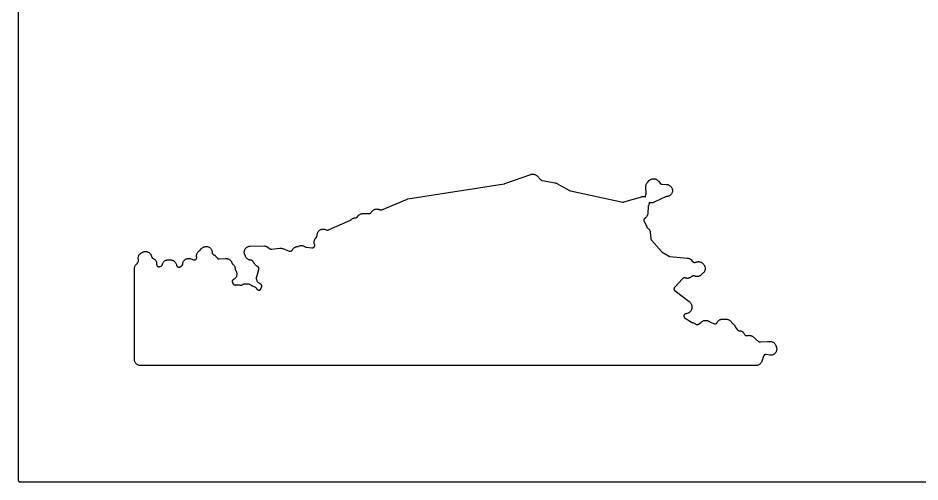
# Model space of a CAD drawing. Header units: metres. Extents: x 0 to 400, y 0 to 202.
# Drawn here: x -0.3 to 96.6, y -0.3 to 49.6 of the extents above; entities that cross this region are included whole.
import ezdxf

# ---------------------------------------------------------------- set-up
doc = ezdxf.new("R2010")
doc.units = ezdxf.units.M

msp = doc.modelspace()

# ---------------------------------------------------------------- linework, layer by layer
msp.add_lwpolyline([(-0.252, 202.1856), (-0.252, 0.0146), (-0.25, -0.0264), (-0.247, -0.0474), (-0.241, -0.0694), (-0.231, -0.0974), (-0.221, -0.1194), (-0.208, -0.1404), (-0.195, -0.1584), (-0.177, -0.1774), (-0.158, -0.1954), (-0.14, -0.2084), (-0.119, -0.2214), (-0.097, -0.2314), (-0.069, -0.2414), (-0.047, -0.2474), (-0.026, -0.2504), (0.015, -0.2524), (399.985, -0.2524)])
msp.add_lwpolyline([(12.299, 22.9106), (12.324, 22.9666), (12.355, 23.0206), (12.391, 23.0706), (12.431, 23.1176), (12.476, 23.1596), (12.525, 23.1976), (12.535, 23.2056), (12.553, 23.2206), (12.568, 23.2366), (12.581, 23.2546), (12.595, 23.2766), (12.606, 23.2996), (12.621, 23.3376), (12.669, 23.4876), (12.679, 23.5256), (12.683, 23.5486), (12.684, 23.5716), (12.683, 23.5956), (12.68, 23.6216), (12.672, 23.6586), (12.661, 23.7236), (12.656, 23.7886), (12.658, 23.8536), (12.667, 23.9186), (12.682, 23.9826), (12.703, 24.0436), (12.731, 24.1036), (12.764, 24.1596), (12.803, 24.2116), (12.847, 24.2606), (12.896, 24.3036), (12.948, 24.3426), (13.005, 24.3756), (13.064, 24.4026), (13.126, 24.4236), (13.139, 24.4276), (13.167, 24.4376), (13.201, 24.4546), (13.262, 24.4756), (13.325, 24.4906), (13.388, 24.4996), (13.453, 24.5016), (13.517, 24.4976), (13.58, 24.4876), (13.642, 24.4706), (13.702, 24.4486), (13.76, 24.4196), (13.815, 24.3856), (13.866, 24.3466), (13.912, 24.3026), (13.955, 24.2536), (13.992, 24.2016), (14.023, 24.1456), (14.05, 24.0866), (14.07, 24.0256), (14.084, 23.9626), (14.084, 23.9596), (14.091, 23.9366), (14.101, 23.9096), (14.113, 23.8866), (14.125, 23.8676), (14.141, 23.8466), (14.158, 23.8296), (14.178, 23.8126), (14.199, 23.7986), (14.233, 23.7796), (14.266, 23.7636), (14.323, 23.7336), (14.376, 23.6966), (14.426, 23.6556), (14.471, 23.6086), (14.512, 23.5586), (14.547, 23.5046), (14.576, 23.4466), (14.6, 23.3866), (14.618, 23.3236), (14.629, 23.2606), (14.634, 23.1956), (14.632, 23.1316), (14.632, 23.1266), (14.633, 23.0996), (14.636, 23.0756), (14.641, 23.0526), (14.651, 23.0236), (14.66, 23.0036), (14.672, 22.9826), (14.688, 22.9616), (14.704, 22.9436), (14.722, 22.9266), (14.743, 22.9116), (14.766, 22.8976), (14.79, 22.8866), (14.811, 22.8786), (14.837, 22.8726), (14.862, 22.8686), (14.883, 22.8686), (14.912, 22.8706), (14.937, 22.8746), (14.96, 22.8806), (14.999, 22.8956), (15.102, 22.9406), (15.137, 22.9576), (15.157, 22.9706), (15.177, 22.9866), (15.196, 23.0036), (15.213, 23.0236), (15.224, 23.0386), (15.237, 23.0596), (15.249, 23.0866), (15.255, 23.1036), (15.259, 23.1186), (15.276, 23.1806), (15.3, 23.2416), (15.33, 23.2996), (15.366, 23.3536), (15.407, 23.4046), (15.453, 23.4506), (15.503, 23.4926), (15.557, 23.5286), (15.615, 23.5596), (15.675, 23.5836), (15.738, 23.6026), (15.802, 23.6146), (15.867, 23.6206), (15.932, 23.6196), (15.997, 23.6116), (16.02, 23.6066), (16.072, 23.5966), (16.094, 23.5956), (16.112, 23.5956), (16.178, 23.5936), (16.243, 23.5846), (16.307, 23.5696), (16.369, 23.5476), (16.428, 23.5206), (16.484, 23.4866), (16.537, 23.4476), (16.586, 23.4036), (16.629, 23.3546), (16.668, 23.3016), (16.701, 23.2446), (16.728, 23.1846), (16.749, 23.1226), (16.763, 23.0586), (16.77, 23.0196), (16.777, 22.9946), (16.786, 22.9706), (16.795, 22.9526), (16.807, 22.9336), (16.823, 22.9126), (16.84, 22.8946), (16.856, 22.8796), (16.876, 22.8656), (16.898, 22.8516), (16.92, 22.8416), (16.94, 22.8346), (16.964, 22.8286), (16.989, 22.8246), (17.015, 22.8236), (17.037, 22.8236), (17.058, 22.8266), (17.083, 22.8326), (17.107, 22.8416), (17.143, 22.8576), (17.277, 22.9256), (17.315, 22.9476), (17.334, 22.9606), (17.352, 22.9766), (17.371, 22.9966), (17.386, 23.0156), (17.398, 23.0366), (17.41, 23.0606), (17.418, 23.0836), (17.424, 23.1086), (17.428, 23.1316), (17.429, 23.1426), (17.434, 23.2076), (17.447, 23.2706), (17.465, 23.3326), (17.49, 23.3926), (17.521, 23.4496), (17.557, 23.5036), (17.598, 23.5536), (17.644, 23.5986), (17.695, 23.6396), (17.749, 23.6756), (17.807, 23.7046), (17.867, 23.7286), (17.929, 23.7466), (17.993, 23.7586), (18.058, 23.7636), (18.122, 23.7616), (18.187, 23.7536), (18.25, 23.7396), (18.311, 23.7196), (18.581, 23.6146), (18.62, 23.6006), (18.64, 23.5956), (18.662, 23.5936), (18.69, 23.5926), (18.713, 23.5936), (18.736, 23.5976), (18.759, 23.6036), (18.783, 23.6126), (18.807, 23.6236), (18.825, 23.6346), (18.841, 23.6466), (18.862, 23.6666), (18.88, 23.6856), (18.894, 23.7036), (18.906, 23.7236), (18.916, 23.7446), (18.925, 23.7696), (18.932, 23.7946), (18.935, 23.8156), (18.936, 23.8386), (18.935, 23.8666), (18.933, 23.8846), (18.932, 23.8886), (18.921, 23.9466), (18.916, 24.0086), (18.916, 24.0706), (18.922, 24.1326), (18.934, 24.1936), (18.952, 24.2536), (18.976, 24.3116), (19.005, 24.3666), (19.039, 24.4186), (19.078, 24.4676), (19.122, 24.5116), (19.169, 24.5526), (19.22, 24.5876), (19.245, 24.6036), (19.266, 24.6186), (19.296, 24.6466), (19.421, 24.7786), (19.458, 24.8216), (19.502, 24.8676), (19.55, 24.9096), (19.602, 24.9456), (19.657, 24.9776), (19.715, 25.0036), (19.776, 25.0236), (19.838, 25.0376), (19.901, 25.0456), (19.964, 25.0476), (20.028, 25.0426), (20.091, 25.0326), (20.152, 25.0156), (20.211, 24.9926), (20.268, 24.9636), (20.322, 24.9306), (20.372, 24.8906), (20.419, 24.8476), (20.46, 24.7996), (20.497, 24.7476), (20.528, 24.6916), (20.554, 24.6336), (20.574, 24.5736), (20.588, 24.5116), (20.596, 24.4476), (20.601, 24.3846), (20.606, 24.3416), (20.612, 24.3176), (20.619, 24.2966), (20.629, 24.2726), (20.641, 24.2516), (20.655, 24.2306), (20.669, 24.2126), (20.686, 24.1966), (20.705, 24.1816), (20.726, 24.1676), (20.746, 24.1566), (20.759, 24.1516), (20.814, 24.1256), (20.866, 24.0956), (20.915, 24.0606), (20.961, 24.0206), (21.003, 23.9766), (21.04, 23.9296), (21.073, 23.8796), (21.084, 23.8586), (21.1, 23.8326), (21.117, 23.8106), (21.133, 23.7946), (21.152, 23.7776), (21.174, 23.7626), (21.194, 23.7506), (21.218, 23.7406), (21.241, 23.7326), (21.264, 23.7276), (21.288, 23.7256), (21.33, 23.7246), (22.07, 23.7496), (22.134, 23.7486), (22.197, 23.7406), (22.26, 23.7276), (22.321, 23.7076), (22.379, 23.6816), (22.435, 23.6506), (22.488, 23.6136), (22.536, 23.5726), (22.581, 23.5256), (22.62, 23.4756), (22.655, 23.4216), (22.683, 23.3646), (22.706, 23.3046), (22.726, 23.2456), (22.735, 23.2246), (22.747, 23.2036), (22.762, 23.1836), (22.778, 23.1646), (22.796, 23.1496), (22.817, 23.1336), (22.867, 23.0916), (22.913, 23.0456), (22.954, 22.9946), (22.989, 22.9406), (23.019, 22.8826), (23.043, 22.8226), (23.061, 22.7596), (23.073, 22.6956), (23.078, 22.6316), (23.079, 22.5896), (23.082, 22.5646), (23.088, 22.5376), (23.095, 22.5166), (23.105, 22.4936), (23.118, 22.4706), (23.128, 22.4556), (23.163, 22.3996), (23.192, 22.3416), (23.215, 22.2796), (23.231, 22.2166), (23.241, 22.1526), (23.245, 22.0866), (23.242, 22.0216), (23.232, 21.9566), (23.216, 21.8936), (23.194, 21.8316), (23.165, 21.7736), (23.131, 21.7176), (23.091, 21.6656), (23.046, 21.6176), (22.997, 21.5746), (22.944, 21.5376), (22.887, 21.5046), (22.872, 21.4976), (22.856, 21.4876), (22.838, 21.4736), (22.818, 21.4536), (22.803, 21.4366), (22.789, 21.4166), (22.777, 21.3946), (22.768, 21.3746), (22.76, 21.3496), (22.754, 21.3226), (22.751, 21.2966), (22.751, 21.2746), (22.752, 21.2536), (22.757, 21.2266), (22.764, 21.2006), (22.772, 21.1806), (22.791, 21.1436), (22.847, 21.0446), (22.87, 21.0096), (22.886, 20.9896), (22.904, 20.9706), (22.923, 20.9546), (22.942, 20.9416), (22.962, 20.9306), (22.988, 20.9196), (23.012, 20.9116), (23.038, 20.9066), (23.063, 20.9036), (23.084, 20.9036), (23.112, 20.9066), (23.137, 20.9116), (23.141, 20.9126), (23.202, 20.9276), (23.265, 20.9376), (23.328, 20.9406), (23.392, 20.9376), (23.455, 20.9286), (23.516, 20.9136), (23.59, 20.8916), (23.63, 20.8816), (23.656, 20.8776), (23.679, 20.8766), (23.706, 20.8776), (23.732, 20.8816), (23.753, 20.8866), (23.778, 20.8966), (23.8, 20.9066), (23.822, 20.9206), (23.824, 20.9216), (23.875, 20.9556), (23.929, 20.9856), (23.986, 21.0086), (24.045, 21.0276), (24.105, 21.0406), (24.166, 21.0476), (24.228, 21.0486), (24.289, 21.0436), (24.332, 21.0386), (24.392, 21.0366), (24.392, 21.0356), (24.432, 21.0336), (24.493, 21.0246), (24.552, 21.0106), (24.61, 20.9906), (24.666, 20.9656), (24.719, 20.9356), (24.769, 20.9006), (24.828, 20.8536), (24.862, 20.8306), (24.885, 20.8176), (24.909, 20.8066), (24.932, 20.7996), (24.95, 20.7956), (25.009, 20.7806), (25.066, 20.7596), (25.121, 20.7336), (25.173, 20.7026), (25.222, 20.6666), (25.268, 20.6256), (25.31, 20.5816), (25.347, 20.5336), (25.379, 20.4816), (25.39, 20.4626), (25.403, 20.4456), (25.421, 20.4246), (25.439, 20.4076), (25.457, 20.3936), (25.477, 20.3806), (25.497, 20.3706), (25.521, 20.3616), (25.545, 20.3546), (25.566, 20.3506), (25.592, 20.3486), (25.618, 20.3496), (25.64, 20.3516), (25.664, 20.3566), (25.688, 20.3636), (25.708, 20.3726), (25.731, 20.3846), (25.751, 20.3976), (25.768, 20.4126), (25.786, 20.4296), (25.802, 20.4496), (25.815, 20.4676), (25.833, 20.5026), (25.908, 20.6556), (25.924, 20.6936), (25.931, 20.7166), (25.936, 20.7376), (25.939, 20.7626), (25.939, 20.7856), (25.938, 20.8076), (25.933, 20.8336), (25.927, 20.8566), (25.918, 20.8806), (25.907, 20.9016), (25.896, 20.9196), (25.88, 20.9396), (25.861, 20.9606), (25.845, 20.9756), (25.829, 20.9866), (25.792, 21.0076), (25.707, 21.0526), (25.653, 21.0846), (25.602, 21.1216), (25.555, 21.1636), (25.512, 21.2086), (25.474, 21.2586), (25.441, 21.3116), (25.414, 21.3686), (25.392, 21.4266), (25.375, 21.4876), (25.365, 21.5496), (25.36, 21.6116), (25.362, 21.6746), (25.369, 21.7366), (25.383, 21.7976), (25.599, 22.5856), (25.608, 22.6276), (25.611, 22.6536), (25.611, 22.6756), (25.61, 22.6986), (25.605, 22.7226), (25.598, 22.7496), (25.589, 22.7706), (25.579, 22.7906), (25.564, 22.8136), (25.548, 22.8336), (25.532, 22.8506), (25.514, 22.8666), (25.493, 22.8806), (25.469, 22.8936), (25.457, 22.8996), (25.399, 22.9276), (25.345, 22.9626), (25.294, 23.0016), (25.248, 23.0456), (25.206, 23.0946), (25.169, 23.1466), (25.138, 23.2006), (25.137, 23.2026), (25.118, 23.2326), (24.958, 23.4586), (24.932, 23.4916), (24.912, 23.5126), (24.895, 23.5266), (24.872, 23.5426), (24.852, 23.5536), (24.831, 23.5626), (24.803, 23.5716), (24.778, 23.5776), (24.742, 23.5816), (24.716, 23.5826), (24.655, 23.5916), (24.595, 23.6056), (24.537, 23.6256), (24.482, 23.6506), (24.428, 23.6816), (24.378, 23.7166), (24.332, 23.7566), (24.289, 23.8006), (24.251, 23.8486), (24.218, 23.9006), (24.189, 23.9546), (24.166, 24.0116), (24.158, 24.0366), (24.145, 24.0746), (24.13, 24.1056), (24.127, 24.1116), (24.098, 24.1686), (24.076, 24.2286), (24.059, 24.2906), (24.048, 24.3526), (24.044, 24.4166), (24.046, 24.4806), (24.054, 24.5436), (24.069, 24.6056), (24.089, 24.6656), (24.115, 24.7246), (24.147, 24.7796), (24.184, 24.8316), (24.226, 24.8796), (24.273, 24.9226), (24.323, 24.9616), (24.377, 24.9956), (24.435, 25.0236), (24.494, 25.0456), (24.556, 25.0626), (24.619, 25.0726), (24.682, 25.0766), (26.164, 25.0986), (26.226, 25.0966), (26.287, 25.0886), (26.347, 25.0756), (26.405, 25.0556), (26.461, 25.0316), (26.515, 25.0016), (26.566, 24.9666), (26.756, 24.8226), (26.791, 24.7986), (26.813, 24.7866), (26.829, 24.7796), (26.855, 24.7706), (26.88, 24.7646), (26.899, 24.7626), (26.922, 24.7616), (26.961, 24.7636), (27.874, 24.8586), (27.935, 24.8616), (27.996, 24.8596), (28.056, 24.8516), (28.116, 24.8376), (28.174, 24.8186), (28.877, 24.5476), (28.913, 24.5356), (28.936, 24.5306), (28.961, 24.5276), (28.986, 24.5266), (29.007, 24.5276), (29.03, 24.5316), (29.057, 24.5386), (29.077, 24.5456), (29.097, 24.5556), (29.122, 24.5696), (29.14, 24.5836), (29.156, 24.5976), (29.172, 24.6146), (29.188, 24.6356), (29.21, 24.6706), (29.234, 24.7126), (29.267, 24.7656), (29.305, 24.8146), (29.347, 24.8596), (29.393, 24.9006), (29.444, 24.9376), (29.497, 24.9686), (29.553, 24.9956), (29.612, 25.0156), (29.672, 25.0306), (29.733, 25.0406), (29.754, 25.0426), (29.78, 25.0476), (29.816, 25.0576), (29.976, 25.1136), (30.036, 25.1316), (30.098, 25.1436), (30.161, 25.1486), (30.224, 25.1486), (30.287, 25.1426), (30.348, 25.1296), (30.409, 25.1116), (30.467, 25.0866), (30.522, 25.0576), (30.575, 25.0226), (30.576, 25.0206), (30.6, 25.0066), (30.623, 24.9956), (30.641, 24.9896), (30.666, 24.9826), (30.709, 24.9756), (31.316, 24.9106), (31.357, 24.9086), (31.382, 24.9096), (31.406, 24.9136), (31.433, 24.9196), (31.456, 24.9276), (31.476, 24.9376), (31.499, 24.9516), (31.522, 24.9686), (31.539, 24.9846), (31.553, 25.0006), (31.569, 25.0216), (31.583, 25.0476), (31.593, 25.0686), (31.6, 25.0896), (31.607, 25.1186), (31.61, 25.1436), (31.61, 25.1656), (31.608, 25.1906), (31.604, 25.2156), (31.592, 25.2576), (31.583, 25.2836), (31.565, 25.3476), (31.554, 25.4136), (31.55, 25.4796), (31.553, 25.5466), (31.562, 25.6126), (31.578, 25.6766), (31.601, 25.7396), (31.629, 25.7996), (31.664, 25.8566), (31.823, 26.0866), (31.844, 26.1206), (31.853, 26.1386), (31.863, 26.1656), (31.869, 26.1886), (31.873, 26.2126), (31.874, 26.2446), (31.874, 26.2456), (31.875, 26.3106), (31.883, 26.3746), (31.897, 26.4376), (31.917, 26.4996), (31.943, 26.5586), (31.975, 26.6146), (32.012, 26.6676), (32.054, 26.7166), (32.101, 26.7606), (32.153, 26.7996), (32.207, 26.8346), (32.265, 26.8626), (32.326, 26.8856), (32.388, 26.9016), (32.452, 26.9116), (32.517, 26.9156), (32.581, 26.9126), (32.645, 26.9036), (32.708, 26.8886), (32.769, 26.8666), (32.827, 26.8396), (32.87, 26.8166), (32.89, 26.8086), (32.915, 26.8006), (32.94, 26.7956), (32.96, 26.7936), (32.985, 26.7936), (33.01, 26.7956), (33.033, 26.7996), (33.055, 26.8066), (33.09, 26.8206), (35.452, 27.8796), (35.488, 27.8966), (35.508, 27.9106), (35.528, 27.9266), (35.533, 27.9306), (35.581, 27.9746), (35.634, 28.0136), (35.69, 28.0466), (35.749, 28.0736), (35.811, 28.0946), (35.874, 28.1096), (35.939, 28.1186), (35.996, 28.1236), (36.022, 28.1276), (36.047, 28.1346), (36.07, 28.1426), (36.091, 28.1536), (36.113, 28.1666), (36.131, 28.1816), (36.16, 28.2086), (36.338, 28.3926), (36.386, 28.4376), (36.439, 28.4776), (36.495, 28.5126), (36.555, 28.5406), (36.617, 28.5626), (36.681, 28.5786), (36.747, 28.5876), (36.813, 28.5906), (37.452, 28.5816), (37.49, 28.5826), (37.515, 28.5866), (37.541, 28.5926), (37.565, 28.6016), (37.589, 28.6126), (37.609, 28.6246), (37.628, 28.6386), (37.648, 28.6566), (37.667, 28.6776), (37.681, 28.6966), (37.7, 28.7296), (37.703, 28.7346), (37.71, 28.7456), (37.735, 28.7886), (37.773, 28.8376), (37.815, 28.8836), (37.861, 28.9256), (37.911, 28.9626), (37.965, 28.9946), (38.021, 29.0216), (38.08, 29.0426), (38.14, 29.0586), (38.202, 29.0676), (38.264, 29.0716), (38.326, 29.0696), (38.388, 29.0606), (38.449, 29.0466), (38.508, 29.0266), (38.565, 29.0016), (38.592, 28.9876), (38.615, 28.9786), (38.641, 28.9716), (38.668, 28.9676), (38.692, 28.9656), (38.717, 28.9666), (38.744, 28.9706), (38.769, 28.9766), (38.808, 28.9906), (41.468, 30.1066), (41.542, 30.1316), (41.618, 30.1486), (51.965, 31.7836), (52.001, 31.7906), (52.034, 31.8016), (54.808, 32.7776), (54.871, 32.7966), (54.937, 32.8086), (55.003, 32.8146), (55.069, 32.8126), (55.135, 32.8046), (55.199, 32.7906), (55.262, 32.7686), (55.323, 32.7416), (55.38, 32.7076), (55.433, 32.6686), (55.482, 32.6236), (55.889, 32.2146), (55.921, 32.1866), (55.942, 32.1706), (55.966, 32.1566), (55.988, 32.1466), (56.008, 32.1396), (56.052, 32.1286), (57.421, 31.8776), (57.49, 31.8616), (57.557, 31.8376), (57.621, 31.8056), (58.969, 31.0506), (59.006, 31.0316), (59.03, 31.0226), (59.07, 31.0126), (64.681, 29.8216), (64.721, 29.8146), (64.742, 29.8136), (64.77, 29.8146), (64.794, 29.8176), (64.832, 29.8276), (66.693, 30.3826), (66.754, 30.3976), (66.817, 30.4066), (66.881, 30.4096), (66.944, 30.4066), (67.007, 30.3966), (67.068, 30.3806), (67.127, 30.3596), (67.126, 30.3926), (67.131, 30.4546), (67.142, 30.5176), (67.159, 30.5776), (67.174, 30.6166), (67.186, 30.6526), (67.192, 30.6796), (67.195, 30.7026), (67.196, 30.7436), (67.175, 31.4696), (67.177, 31.5326), (67.184, 31.5946), (67.197, 31.6566), (67.217, 31.7166), (67.242, 31.7746), (67.272, 31.8296), (67.308, 31.8806), (67.349, 31.9296), (67.525, 32.1186), (67.57, 32.1616), (67.618, 32.2016), (67.671, 32.2356), (67.726, 32.2646), (67.784, 32.2876), (67.844, 32.3056), (67.906, 32.3176), (67.968, 32.3236), (68.031, 32.3236), (68.093, 32.3176), (68.155, 32.3056), (68.215, 32.2876), (68.273, 32.2636), (68.328, 32.2346), (68.381, 32.2006), (68.429, 32.1616), (68.474, 32.1176), (68.514, 32.0696), (68.693, 31.8356), (68.718, 31.8056), (68.738, 31.7866), (68.755, 31.7726), (68.775, 31.7596), (68.802, 31.7456), (68.821, 31.7376), (68.842, 31.7316), (68.868, 31.7276), (68.91, 31.7236), (69.405, 31.7026), (69.469, 31.6976), (69.532, 31.6856), (69.593, 31.6666), (69.653, 31.6426), (69.709, 31.6126), (69.763, 31.5766), (69.813, 31.5366), (69.858, 31.4906), (69.899, 31.4416), (69.934, 31.3876), (69.965, 31.3306), (69.989, 31.2716), (70.007, 31.2106), (70.02, 31.1476), (70.025, 31.0836), (70.025, 31.0186), (70.018, 30.9546), (70.005, 30.8926), (69.986, 30.8306), (69.961, 30.7716), (69.93, 30.7156), (69.893, 30.6626), (69.852, 30.6136), (69.806, 30.5686), (69.756, 30.5286), (69.702, 30.4946), (69.644, 30.4646), (69.585, 30.4416), (69.523, 30.4236), (69.46, 30.4126), (69.396, 30.4076), (69.389, 30.4076), (69.365, 30.4046), (69.346, 30.4006), (69.325, 30.3936), (69.286, 30.3776), (68.053, 29.7886), (67.995, 29.7646), (67.935, 29.7456), (67.873, 29.7336), (67.81, 29.7266), (67.747, 29.7266), (67.684, 29.7316), (67.622, 29.7436), (67.562, 29.7616), (67.525, 29.7756), (67.526, 29.7616), (67.523, 29.6976), (67.514, 29.6356), (67.498, 29.5736), (67.477, 29.5136), (67.45, 29.4566), (67.433, 29.4246), (67.424, 29.4036), (67.418, 29.3846), (67.414, 29.3596), (67.41, 29.3166), (67.381, 28.6106), (67.375, 28.5446), (67.363, 28.4796), (67.343, 28.4166), (67.318, 28.3546), (67.286, 28.2966), (67.248, 28.2426), (67.205, 28.1916), (67.157, 28.1456), (67.105, 28.1056), (67.095, 28.0996), (67.091, 28.0966), (67.048, 28.0676), (67.03, 28.0516), (67.012, 28.0326), (66.997, 28.0146), (66.985, 27.9966), (66.973, 27.9726), (66.963, 27.9486), (66.957, 27.9266), (66.952, 27.9046), (66.95, 27.8776), (66.95, 27.8536), (66.952, 27.8306), (66.957, 27.8056), (66.964, 27.7846), (66.979, 27.7476), (67.259, 27.1526), (67.278, 27.1156), (67.292, 27.0956), (67.305, 27.0786), (67.322, 27.0626), (67.347, 27.0426), (67.369, 27.0276), (67.42, 26.9886), (67.467, 26.9456), (67.509, 26.8976), (67.547, 26.8456), (67.579, 26.7906), (67.606, 26.7326), (67.626, 26.6726), (67.641, 26.6096), (67.65, 26.5466), (67.705, 25.8936), (67.711, 25.8506), (67.717, 25.8266), (67.726, 25.8016), (67.738, 25.7776), (67.753, 25.7536), (67.781, 25.7186), (68.849, 24.5016), (68.878, 24.4716), (68.895, 24.4576), (68.928, 24.4356), (69.596, 24.0226), (69.631, 24.0036), (69.652, 23.9946), (69.672, 23.9876), (69.693, 23.9826), (69.731, 23.9776), (71.608, 23.8036), (71.669, 23.7956), (71.729, 23.7806), (71.788, 23.7606), (71.844, 23.7356), (71.897, 23.7046), (71.948, 23.6686), (71.995, 23.6276), (72.229, 23.4046), (72.26, 23.3786), (72.281, 23.3646), (72.305, 23.3506), (72.328, 23.3406), (72.35, 23.3346), (72.378, 23.3286), (72.404, 23.3256), (72.427, 23.3256), (72.454, 23.3286), (72.478, 23.3336), (72.517, 23.3456), (72.594, 23.3736), (72.656, 23.3936), (72.721, 23.4066), (72.786, 23.4136), (72.852, 23.4136), (72.917, 23.4076), (72.981, 23.3946), (73.044, 23.3746), (73.104, 23.3486), (73.162, 23.3176), (73.216, 23.2796), (73.265, 23.2376), (73.311, 23.1896), (73.386, 23.1026), (73.424, 23.0536), (73.457, 23.0016), (73.485, 22.9466), (73.508, 22.8886), (73.525, 22.8296), (73.537, 22.7686), (73.542, 22.7076), (73.542, 22.6456), (73.536, 22.5836), (73.524, 22.5226), (73.506, 22.4636), (73.483, 22.4066), (73.454, 22.3516), (73.42, 22.2996), (73.381, 22.2516), (73.338, 22.2066), (73.098, 21.9816), (73.05, 21.9406), (72.998, 21.9046), (72.943, 21.8746), (72.886, 21.8486), (72.826, 21.8296), (72.764, 21.8156), (72.702, 21.8086), (72.639, 21.8066), (72.576, 21.8116), (72.514, 21.8226), (72.453, 21.8386), (72.394, 21.8616), (72.373, 21.8706), (72.35, 21.8786), (72.327, 21.8836), (72.303, 21.8856), (72.275, 21.8866), (72.25, 21.8846), (72.226, 21.8796), (72.201, 21.8726), (72.181, 21.8646), (72.159, 21.8526), (72.123, 21.8286), (72.01, 21.7456), (71.959, 21.7116), (71.905, 21.6826), (71.849, 21.6586), (71.79, 21.6396), (71.73, 21.6276), (71.669, 21.6206), (71.608, 21.6186), (71.547, 21.6236), (71.487, 21.6336), (71.428, 21.6496), (71.381, 21.6646), (71.357, 21.6696), (71.332, 21.6726), (71.309, 21.6726), (71.287, 21.6706), (71.26, 21.6656), (71.234, 21.6586), (71.213, 21.6506), (71.195, 21.6406), (71.17, 21.6246), (71.15, 21.6086), (71.122, 21.5826), (70.267, 20.6686), (70.241, 20.6386), (70.228, 20.6196), (70.216, 20.5956), (70.206, 20.5736), (70.198, 20.5476), (70.193, 20.5266), (70.191, 20.5036), (70.19, 20.4736), (70.192, 20.4506), (70.196, 20.4296), (70.204, 20.4026), (70.214, 20.3786), (70.224, 20.3586), (70.238, 20.3366), (70.254, 20.3176), (70.27, 20.3006), (70.302, 20.2746), (71.838, 19.1216), (71.888, 19.0806), (71.933, 19.0346), (71.973, 18.9846), (72.009, 18.9306), (72.038, 18.8726), (72.062, 18.8126), (72.08, 18.7506), (72.092, 18.6876), (72.097, 18.6226), (72.101, 18.4876), (72.099, 18.4226), (72.092, 18.3586), (72.077, 18.2956), (72.057, 18.2336), (72.031, 18.1746), (71.998, 18.1186), (71.961, 18.0656), (71.918, 18.0176), (71.871, 17.9726), (71.819, 17.9336), (71.764, 17.8996), (71.705, 17.8716), (71.645, 17.8496), (71.582, 17.8336), (71.518, 17.8236), (71.494, 17.8226), (71.457, 17.8176), (71.431, 17.8126), (71.411, 17.8056), (71.387, 17.7946), (71.364, 17.7816), (71.344, 17.7676), (71.327, 17.7526), (71.309, 17.7336), (71.292, 17.7116), (71.281, 17.6936), (71.269, 17.6686), (71.26, 17.6456), (71.255, 17.6236), (71.25, 17.5956), (71.249, 17.5716), (71.25, 17.5466), (71.253, 17.5236), (71.26, 17.4976), (71.268, 17.4736), (71.279, 17.4506), (71.292, 17.4296), (71.305, 17.4126), (71.324, 17.3916), (71.345, 17.3726), (71.377, 17.3496), (72.059, 16.9046), (72.092, 16.8856), (72.116, 16.8746), (72.138, 16.8666), (72.162, 16.8606), (72.182, 16.8576), (72.243, 16.8456), (72.302, 16.8266), (72.36, 16.8026), (72.415, 16.7736), (72.467, 16.7386), (72.482, 16.7256), (72.493, 16.7176), (72.524, 16.6946), (72.542, 16.6836), (72.566, 16.6726), (72.59, 16.6636), (72.613, 16.6576), (72.636, 16.6536), (72.659, 16.6526), (72.685, 16.6536), (72.708, 16.6556), (72.73, 16.6606), (72.755, 16.6696), (72.779, 16.6806), (72.813, 16.6996), (73.079, 16.8686), (73.112, 16.8916), (73.125, 16.9026), (73.126, 16.9036), (73.171, 16.9466), (73.22, 16.9876), (73.273, 17.0226), (73.33, 17.0516), (73.389, 17.0756), (73.45, 17.0936), (73.513, 17.1056), (73.576, 17.1106), (73.64, 17.1106), (73.703, 17.1036), (73.766, 17.0906), (73.827, 17.0716), (73.885, 17.0466), (73.941, 17.0156), (73.994, 16.9796), (74.023, 16.9576), (74.041, 16.9466), (74.076, 16.9296), (74.487, 16.7566), (74.526, 16.7426), (74.55, 16.7366), (74.573, 16.7326), (74.597, 16.7316), (74.621, 16.7316), (74.644, 16.7356), (74.669, 16.7406), (74.692, 16.7486), (74.712, 16.7586), (74.736, 16.7716), (74.755, 16.7856), (74.771, 16.7996), (74.791, 16.8206), (74.804, 16.8376), (74.818, 16.8596), (74.838, 16.8986), (74.869, 16.9526), (74.906, 17.0036), (74.946, 17.0506), (74.992, 17.0926), (75.041, 17.1316), (75.093, 17.1646), (75.149, 17.1926), (75.207, 17.2156), (75.267, 17.2326), (75.328, 17.2436), (75.39, 17.2496), (75.452, 17.2486), (75.84, 17.2256), (75.902, 17.2186), (75.963, 17.2066), (76.023, 17.1876), (76.08, 17.1636), (76.135, 17.1346), (76.187, 17.0996), (76.236, 17.0606), (76.28, 17.0166), (76.32, 16.9686), (76.355, 16.9166), (76.382, 16.8716), (76.399, 16.8496), (76.414, 16.8316), (76.43, 16.8176), (76.45, 16.8026), (76.486, 16.7806), (76.539, 16.7436), (76.588, 16.7026), (76.633, 16.6556), (76.673, 16.6056), (76.708, 16.5516), (76.737, 16.4946), (76.76, 16.4426), (76.779, 16.4126), (76.976, 16.1186), (77, 16.0866), (77.017, 16.0686), (77.034, 16.0526), (77.053, 16.0386), (77.076, 16.0246), (77.099, 16.0136), (77.117, 16.0076), (77.142, 16.0006), (77.168, 15.9966), (77.205, 15.9946), (77.269, 15.9876), (77.332, 15.9746), (77.393, 15.9556), (77.452, 15.9306), (77.508, 15.8996), (77.561, 15.8636), (77.61, 15.8216), (77.655, 15.7756), (77.695, 15.7256), (77.73, 15.6716), (77.769, 15.6046), (77.791, 15.5696), (77.809, 15.5486), (77.826, 15.5306), (77.844, 15.5156), (77.866, 15.5006), (77.888, 15.4886), (77.909, 15.4796), (77.933, 15.4726), (77.959, 15.4666), (77.983, 15.4646), (78.006, 15.4646), (78.034, 15.4676), (78.062, 15.4726), (78.068, 15.4746), (78.129, 15.4896), (78.192, 15.4986), (78.255, 15.5016), (78.317, 15.4986), (78.38, 15.4886), (78.441, 15.4736), (78.5, 15.4526), (78.557, 15.4256), (78.611, 15.3936), (78.662, 15.3566), (79.281, 14.8536), (79.316, 14.8276), (79.337, 14.8156), (79.359, 14.8056), (79.385, 14.7966), (79.41, 14.7906), (79.437, 14.7886), (79.482, 14.7876), (80.217, 14.8216), (80.255, 14.8246), (80.284, 14.8306), (80.287, 14.8316), (80.354, 14.8466), (80.422, 14.8546), (80.49, 14.8546), (80.558, 14.8486), (80.625, 14.8346), (80.679, 14.8206), (80.737, 14.8026), (80.793, 14.7796), (80.847, 14.7506), (80.898, 14.7166), (80.945, 14.6786), (80.989, 14.6366), (81.029, 14.5896), (81.064, 14.5396), (81.094, 14.4866), (81.119, 14.4316), (81.139, 14.3736), (81.148, 14.3406), (81.163, 14.2946), (81.169, 14.2806), (81.192, 14.2206), (81.209, 14.1576), (81.22, 14.0936), (81.224, 14.0296), (81.222, 13.9646), (81.213, 13.9006), (81.197, 13.8376), (81.176, 13.7756), (81.149, 13.7176), (81.115, 13.6616), (81.077, 13.6096), (81.033, 13.5616), (80.985, 13.5176), (80.933, 13.4796), (80.877, 13.4466), (80.818, 13.4196), (80.757, 13.3986), (80.694, 13.3836), (80.63, 13.3746), (80.565, 13.3726), (80.5, 13.3766), (80.1, 13.4246), (80.064, 13.4266), (80.037, 13.4256), (80.011, 13.4226), (79.99, 13.4186), (79.967, 13.4106), (79.945, 13.4006), (79.922, 13.3876), (79.904, 13.3756), (79.887, 13.3606), (79.867, 13.3406), (79.853, 13.3236), (79.839, 13.3026), (79.829, 13.2826), (79.815, 13.2486), (79.615, 12.6836), (79.592, 12.6266), (79.563, 12.5726), (79.53, 12.5206), (79.492, 12.4726), (79.449, 12.4286), (79.403, 12.3886), (79.353, 12.3536), (79.299, 12.3226), (79.244, 12.2976), (79.186, 12.2776), (79.126, 12.2636), (79.065, 12.2546), (79.004, 12.2516), (12.9, 12.2516), (12.836, 12.2546), (12.774, 12.2636), (12.712, 12.2796), (12.652, 12.3006), (12.595, 12.3286), (12.54, 12.3606), (12.489, 12.3986), (12.442, 12.4416), (12.399, 12.4886), (12.361, 12.5396), (12.329, 12.5946), (12.301, 12.6516), (12.28, 12.7116), (12.264, 12.7736), (12.255, 12.8356), (12.252, 12.8996), (12.252, 22.6696), (12.255, 22.7316), (12.264, 22.7926), (12.278, 22.8526), (12.299, 22.9106)], close=True)

doc.saveas('drawing.dxf')
